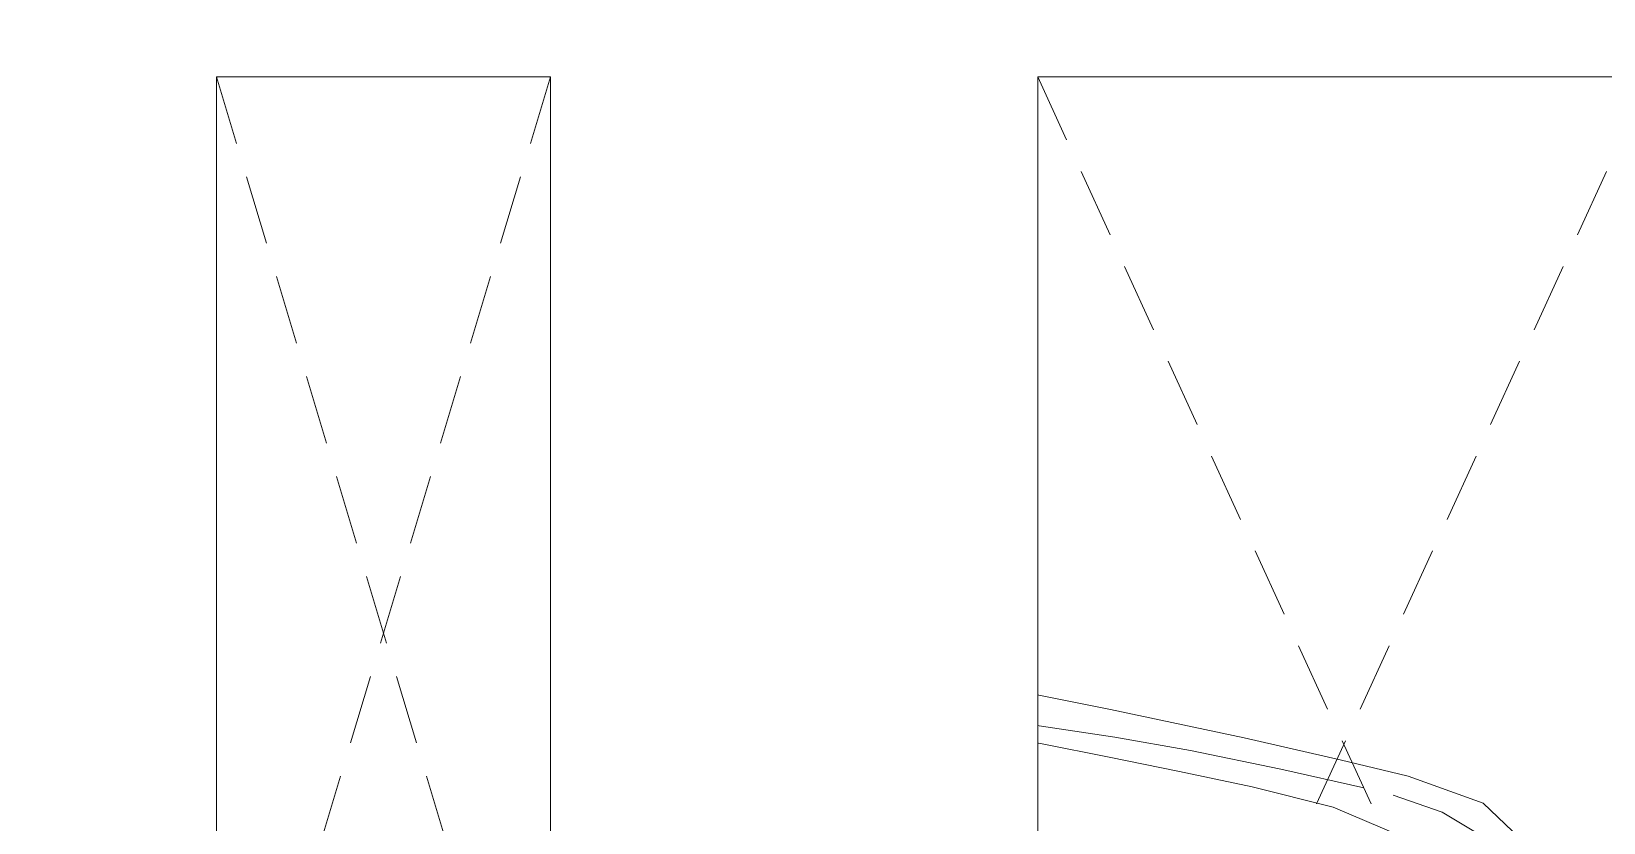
# Model space of a CAD drawing. Header units: millimetres. Extents: x -6181 to 191287, y -8583 to 23546.
# Drawn here: x 7483 to 10307, y 1060 to 2481 of the extents above; entities that cross this region are included whole.
import ezdxf

# ---------------------------------------------------------------- set-up
doc = ezdxf.new("R2010")
doc.units = ezdxf.units.MM
doc.header["$MEASUREMENT"] = 0
doc.linetypes.add('1735-DT-5BR-SEC_AA$0$DASHED', pattern=[0.75, 0.5, -0.25])
for name, color, linetype, lineweight in [('1735-DT-5BR-SEC_AA$0$06--LINE-0', 8, 'Continuous', 13), ('1735-DT-5BR-SEC_AA$0$W--ELV-1', 250, '1735-DT-5BR-SEC_AA$0$DASHED', 9), ('1735-DT-5BR-SEC_AA$0$Z--CAR', 251, 'Continuous', 9), ('1735-DT-5BR-SEC_AA$0$Z--WIPEOUT', 255, 'Continuous', 5), ('Z--CAR', 251, 'Continuous', 9), ('Z--WIPEOUT', 255, 'Continuous', 5)]:
    doc.layers.add(name, color=color, linetype=linetype, lineweight=lineweight)

# ---------------------------------------------------------------- blocks, each defined once
blk = doc.blocks.new('A$C0A892E0C')
blk.add_wipeout([(-53.075, 0.002), (-59.387, 0.002), (-61.518, 1.586), (-62.937, 3.816), (-63.235, 4.965), (-64.672, 5.612), (-67.98, 5.555), (-69.037, 5.715), (-72.39, 8.03), (-72.793, 8.631), (-73.007, 9.673), (-72.434, 10.78), (-72.357, 12.492), (-71.738, 13.364), (-71.442, 14.504), (-70.978, 15.686), (-70.725, 17.205), (-70.345, 18.175), (-68.932, 19.524), (-65.439, 20.652), (-56.997, 22.525), (-52.586, 23.364), (-50.435, 23.638), (-47.938, 23.95), (-47.843, 24.381), (-47.816, 24.907), (-47.768, 25.09), (-47.683, 25.102), (-47.298, 24.799), (-47.193, 24.896), (-46.991, 24.956), (-46.649, 24.967), (-41.09, 28.539), (-36.335, 31.507), (-34.389, 32.482), (-29.685, 33.635), (-25.443, 34.43), (-12.849, 35.128), (-6.207, 35.16), (0.656, 34.96), (3.027, 34.842), (6.201, 33.998), (9.295, 33.214), (10.17, 32.869), (10.788, 32.303), (13.069, 29.102), (15.396, 24.277), (16.711, 21.226), (16.928, 19.589), (17.284, 12.261), (17.924, 10.985), (18.511, 10.333), (18.564, 10.1), (17.613, 7.545), (16.084, 6.401), (11.204, 5.352), (9.902, 5.23), (6.727, 3.885), (6.727, 3.885), (5.34, 1.634), (3.153, 0), (-3.153, 0), (-5.287, 1.586), (-6.706, 3.816), (-8.422, 4.492), (-10.39, 4.437), (-13.604, 4.527), (-14.762, 4.656), (-16.892, 5.319), (-43.877, 5.073), (-48.988, 5.223), (-49.504, 3.885), (-50.891, 1.634)]).dxf.layer = 'Z--WIPEOUT'
at = {"flags": 128}
for points in [[(-22.741, 34.676), (-19.878, 34.855)], [(-27.89, 34.043), (-26.696, 34.292)], [(-26.696, 34.292), (-25.061, 34.484)], [(-25.249, 34.287), (-25.443, 34.43)], [(-25.443, 34.43), (-25.219, 34.429)], [(-25.217, 34.087), (-25.249, 34.287)], [(-25.219, 34.429), (-25.109, 34.455)], [(-25.109, 34.455), (-25.08, 34.472)], [(-25.08, 34.472), (-25.08, 34.193)], [(-25.061, 34.484), (-22.741, 34.676)], [(-24.351, 34.237), (-21.035, 34.406)], [(-28.847, 33.697), (-27.89, 34.043)], [(-26.997, 33.319), (-26.496, 33.775)], [(-26.496, 33.775), (-25.993, 34.039)], [(-25.845, 33.872), (-25.996, 33.684)], [(-25.993, 34.039), (-25.269, 34.174)], [(-25.307, 33.992), (-25.845, 33.872)], [(-25.269, 34.174), (-25.307, 33.992)], [(-25.232, 33.986), (-25.217, 34.087)], [(-25.067, 33.99), (-25.232, 33.986)], [(-25.08, 34.193), (-24.869, 34.209)], [(-24.727, 34.002), (-25.067, 33.99)], [(-24.869, 34.209), (-24.633, 34.223)], [(-24.34, 34.019), (-24.727, 34.002)], [(-24.633, 34.223), (-24.351, 34.237)], [(-21.028, 34.187), (-24.34, 34.019)], [(-33.284, 32.856), (-31.754, 33.259)], [(-31.754, 33.259), (-29.685, 33.635)], [(-30.063, 32.851), (-29.584, 33.282)], [(-29.584, 33.282), (-28.847, 33.697)], [(-27.552, 33.157), (-24.675, 33.449)], [(-26.1, 33.428), (-26.997, 33.319)], [(-25.996, 33.684), (-26.1, 33.428)], [(-24.675, 33.449), (-21.478, 33.654)], [(-34.389, 32.482), (-33.284, 32.856)], [(-31.938, 32.333), (-29.698, 32.836)], [(-29.698, 32.836), (-27.552, 33.157)], [(-35.536, 31.95), (-34.389, 32.482)], [(-34.376, 32.467), (-33.947, 32.291)], [(-34.009, 31.427), (-31.938, 32.333)], [(-33.947, 32.291), (-33.585, 32.16)], [(-25.34, 32.198), (-23.065, 32.315)], [(-23.933, 21.99), (-21.756, 32.369)], [(-23.065, 32.315), (-20.977, 32.398)], [(-37.134, 31.064), (-35.536, 31.95)], [(-33.585, 32.16), (-33.131, 32.031)], [(-31.498, 31.382), (-29.293, 31.849)], [(-29.293, 31.849), (-27.215, 32.049)], [(-27.215, 32.049), (-25.34, 32.198)], [(-25.854, 31.721), (-25.096, 31.773)], [(-25.096, 31.773), (-24.44, 31.821)], [(-24.44, 31.821), (-23.887, 31.858)], [(-23.887, 31.858), (-23.416, 31.864)], [(-23.416, 31.864), (-23.03, 31.829)], [(-23.03, 31.829), (-23.051, 31.706)], [(-22.654, 31.629), (-23.041, 31.767)], [(-34.494, 31.137), (-34.009, 31.427)], [(-34.115, 30.15), (-31.498, 31.382)], [(-31.196, 30.959), (-29.177, 31.365)], [(-27.65, 31.31), (-29.216, 31.054)], [(-29.177, 31.365), (-27.423, 31.588)], [(-27.001, 31.396), (-27.65, 31.31)], [(-27.423, 31.588), (-26.673, 31.656)], [(-26.088, 31.482), (-27.001, 31.396)], [(-26.673, 31.656), (-25.854, 31.721)], [(-25.155, 31.573), (-26.088, 31.482)], [(-24.405, 31.642), (-25.155, 31.573)], [(-23.863, 31.693), (-24.405, 31.642)], [(-23.415, 31.726), (-23.863, 31.693)], [(-23.051, 31.706), (-23.415, 31.726)], [(-22.454, 31.361), (-22.654, 31.629)], [(-22.445, 30.938), (-22.454, 31.361)], [(-38.863, 29.992), (-37.134, 31.064)], [(-35.71, 30.379), (-34.494, 31.137)], [(-32.234, 30.581), (-31.196, 30.959)], [(-29.216, 31.054), (-31.128, 30.631)], [(-24.219, 22.269), (-22.445, 30.938)], [(-37.301, 29.317), (-35.71, 30.379)], [(-33.393, 29.995), (-32.234, 30.581)], [(-32.117, 30.29), (-33.205, 29.767)], [(-31.128, 30.631), (-32.117, 30.29)], [(-41.09, 28.539), (-38.863, 29.992)], [(-35.007, 29.581), (-34.115, 30.15)], [(-34.618, 29.253), (-33.393, 29.995)], [(-33.205, 29.767), (-34.394, 29.06)], [(-39.009, 28.152), (-37.301, 29.317)], [(-36.219, 28.772), (-35.007, 29.581)], [(-35.91, 28.381), (-34.618, 29.253)], [(-37.955, 27.555), (-36.219, 28.772)], [(-34.394, 29.06), (-35.745, 28.12)], [(-43.704, 26.848), (-41.09, 28.539)], [(-37.308, 27.384), (-35.91, 28.381)], [(-42.381, 25.836), (-39.009, 28.152)], [(-35.745, 28.12), (-37.255, 26.999)], [(-38.905, 26.869), (-37.955, 27.555)], [(-38.815, 26.286), (-37.308, 27.384)], [(-46.874, 24.79), (-43.704, 26.848)], [(-39.263, 26.753), (-39.94, 26.232)], [(-39.128, 26.851), (-39.263, 26.753)], [(-39.026, 26.891), (-39.128, 26.851)], [(-38.905, 26.869), (-39.026, 26.891)], [(-38.905, 26.869), (-38.819, 26.812)], [(-37.255, 26.999), (-38.821, 25.835)], [(-38.819, 26.812), (-38.752, 26.76)], [(-38.752, 26.76), (-38.736, 26.669)], [(-39.94, 26.232), (-41.02, 25.396)], [(-38.778, 26.236), (-38.85, 26.01)], [(-38.821, 25.835), (-38.815, 26.286)], [(-38.744, 26.39), (-38.778, 26.236)], [(-38.742, 26.535), (-38.744, 26.39)], [(-38.736, 26.669), (-38.742, 26.535)], [(-44.792, 24.136), (-42.381, 25.836)], [(-38.917, 25.755), (-38.947, 25.635)], [(-38.85, 26.01), (-38.917, 25.755)], [(-36.592, 25.702), (-36.736, 25.678)], [(-36.43, 25.644), (-36.592, 25.702)], [(-41.02, 25.396), (-41.585, 24.959)], [(-40.927, 24.731), (-40.53, 25.297)], [(-40.53, 25.297), (-40.057, 25.549)], [(-40.057, 25.549), (-39.701, 25.636)], [(-39.701, 25.636), (-39.411, 25.635)], [(-39.559, 25.614), (-39.12, 25.515)], [(-39.411, 25.635), (-39.102, 25.595)], [(-39.12, 25.515), (-38.724, 25.276)], [(-39.102, 25.595), (-38.774, 25.513)], [(-38.774, 25.513), (-38.504, 25.381)], [(-38.724, 25.276), (-38.483, 24.854)], [(-38.504, 25.381), (-38.22, 24.953)], [(-36.855, 25.611), (-36.927, 25.481)], [(-36.927, 25.481), (-36.905, 25.267)], [(-36.905, 25.267), (-35.511, 22.221)], [(-36.736, 25.678), (-36.855, 25.611)], [(-36.272, 25.435), (-36.43, 25.644)], [(-34.824, 22.268), (-36.272, 25.435)], [(-47.82, 24.838), (-47.812, 24.977)], [(-47.815, 24.714), (-47.82, 24.838)], [(-47.818, 24.607), (-47.815, 24.714)], [(-47.812, 24.977), (-47.768, 25.09)], [(-47.768, 25.09), (-47.683, 25.102)], [(-47.683, 25.102), (-47.522, 24.985)], [(-47.577, 24.701), (-47.598, 24.92)], [(-47.5, 24.235), (-47.577, 24.701)], [(-47.522, 24.985), (-47.335, 24.836)], [(-47.34, 24.709), (-47.369, 24.602)], [(-47.335, 24.836), (-47.245, 24.761)], [(-47.193, 24.896), (-47.298, 24.799)], [(-46.991, 24.956), (-47.193, 24.896)], [(-47.12, 24.607), (-47.092, 24.722)], [(-47.092, 24.722), (-47.064, 24.823)], [(-47.064, 24.823), (-46.979, 24.901)], [(-46.67, 24.975), (-46.991, 24.956)], [(-46.979, 24.901), (-46.649, 24.967)], [(-46.649, 24.967), (-46.67, 24.975)], [(-41.585, 24.959), (-42.294, 24.312)], [(-41.089, 23.879), (-40.927, 24.731)], [(-38.483, 24.854), (-38.352, 24.282)], [(-38.22, 24.953), (-37.994, 24.29)], [(-47.88, 24.11), (-47.873, 24.216)], [(-47.873, 24.216), (-47.854, 24.319)], [(-47.854, 24.319), (-47.831, 24.443)], [(-47.831, 24.443), (-47.82, 24.532)], [(-47.82, 24.532), (-47.818, 24.607)], [(-47.809, 24.553), (-47.769, 24.568)], [(-47.769, 24.568), (-47.697, 24.579)], [(-47.697, 24.579), (-47.635, 24.566)], [(-47.509, 24.376), (-47.462, 24.407)], [(-47.408, 23.749), (-47.5, 24.235)], [(-47.462, 24.407), (-47.415, 24.437)], [(-47.415, 24.437), (-47.368, 24.467)], [(-47.369, 24.602), (-47.368, 24.494)], [(-47.368, 24.494), (-47.324, 24.374)], [(-47.324, 24.374), (-47.156, 24.21)], [(-47.156, 24.21), (-46.925, 24.067)], [(-47.089, 24.485), (-47.12, 24.607)], [(-47.018, 24.342), (-47.089, 24.485)], [(-46.919, 24.197), (-47.018, 24.342)], [(-46.815, 24.09), (-46.919, 24.197)], [(-42.294, 24.312), (-43.251, 23.44)], [(-42.294, 24.312), (-42.585, 24.053)], [(-38.352, 24.282), (-38.255, 23.696)], [(-37.994, 24.29), (-37.913, 23.693)], [(-36.464, 24.208), (-36.598, 24.563)], [(-36.418, 23.895), (-36.464, 24.208)], [(-50.435, 23.638), (-49.126, 23.759)], [(-49.126, 23.759), (-48.25, 23.853)], [(-48.25, 23.853), (-47.931, 23.891)], [(-47.983, 23.749), (-47.905, 23.95)], [(-47.963, 23.786), (-47.979, 23.734)], [(-47.979, 23.734), (-47.932, 23.706)], [(-47.874, 23.544), (-47.979, 23.734)], [(-47.891, 23.848), (-47.963, 23.786)], [(-47.932, 23.706), (-47.837, 23.71)], [(-47.905, 23.95), (-47.88, 24.11)], [(-47.777, 23.905), (-47.891, 23.848)], [(-47.837, 23.71), (-47.715, 23.745)], [(-47.655, 23.94), (-47.777, 23.905)], [(-47.715, 23.745), (-47.601, 23.803)], [(-47.56, 23.945), (-47.655, 23.94)], [(-47.601, 23.803), (-47.529, 23.864)], [(-47.513, 23.917), (-47.56, 23.945)], [(-47.529, 23.864), (-47.513, 23.917)], [(-47.407, 23.727), (-47.513, 23.917)], [(-47.423, 23.674), (-47.407, 23.727)], [(-47.41, 23.732), (-47.411, 23.734)], [(-47.408, 23.729), (-47.41, 23.732)], [(-47.407, 23.727), (-47.408, 23.729)], [(-47.345, 23.735), (-46.836, 23.632)], [(-46.925, 24.067), (-46.786, 23.994)], [(-46.744, 24.036), (-46.815, 24.09)], [(-46.786, 23.994), (-46.744, 24.036)], [(-45.627, 23.652), (-45.083, 23.967)], [(-45.519, 22.036), (-44.792, 24.136)], [(-45.083, 23.967), (-44.792, 24.136)], [(-42.585, 24.053), (-43.097, 23.389)], [(-41.12, 22.934), (-41.089, 23.879)], [(-38.255, 23.696), (-38.251, 23.208)], [(-37.913, 23.693), (-37.907, 23.221)], [(-36.516, 23.515), (-36.418, 23.895)], [(-54.055, 23.113), (-52.586, 23.364)], [(-52.586, 23.364), (-51.254, 23.56)], [(-51.254, 23.56), (-50.533, 23.59)], [(-50.533, 23.59), (-49.718, 23.384)], [(-49.718, 23.384), (-48.088, 23.212)], [(-48.088, 23.212), (-46.417, 23.324)], [(-47.874, 23.544), (-47.826, 23.516)], [(-47.826, 23.516), (-47.731, 23.52)], [(-47.731, 23.52), (-47.609, 23.556)], [(-47.609, 23.556), (-47.496, 23.613)], [(-47.496, 23.613), (-47.423, 23.674)], [(-47.261, 22.976), (-46.536, 23.248)], [(-46.836, 23.632), (-46.293, 23.585)], [(-46.536, 23.248), (-46.093, 23.421)], [(-46.293, 23.585), (-45.741, 23.609)], [(-46.093, 23.421), (-45.931, 23.482)], [(-45.931, 23.482), (-45.627, 23.652)], [(-43.251, 23.44), (-43.492, 23.113)], [(-43.097, 23.389), (-43.294, 22.491)], [(-42.167, 23.282), (-42.662, 22.986)], [(-41.141, 23.588), (-42.167, 23.282)], [(-41.556, 23.198), (-41.74, 22.916)], [(-41.099, 23.503), (-41.556, 23.198)], [(-38.421, 22.811), (-38.313, 23.214)], [(-38.313, 23.214), (-38.19, 23.2)], [(-38.19, 23.2), (-38.258, 22.77)], [(-37.907, 23.221), (-37.961, 22.781)], [(-37.009, 23.025), (-36.629, 23.186)], [(-37.005, 23.026), (-36.693, 23.235)], [(-36.693, 23.235), (-36.516, 23.515)], [(-36.629, 23.186), (-36.365, 23.287)], [(-36.365, 23.287), (-36.267, 23.321)], [(-56.997, 22.525), (-54.055, 23.113)], [(-54.061, 22.105), (-50.377, 22.715)], [(-50.377, 22.715), (-48.316, 23.155)], [(-48.696, 22.597), (-47.261, 22.976)], [(-43.492, 23.113), (-43.714, 22.551)], [(-42.662, 22.986), (-42.745, 22.427)], [(-41.74, 22.916), (-41.774, 22.596)], [(-38.637, 22.525), (-38.421, 22.811)], [(-38.258, 22.77), (-38.4, 22.448)], [(-37.961, 22.781), (-38.251, 22.448)], [(-37.539, 22.828), (-37.005, 23.026)], [(-61.27, 21.619), (-56.997, 22.525)], [(-51.017, 22.124), (-48.696, 22.597)], [(-43.714, 22.551), (-43.8, 21.815)], [(-43.294, 22.491), (-43.007, 21.889)], [(-42.745, 22.427), (-42.589, 22.068)], [(-41.774, 22.596), (-41.763, 22.322)], [(-41.763, 22.322), (-41.743, 22.188)], [(-41.743, 22.188), (-41.732, 22.153)], [(-39.749, 21.636), (-24.219, 22.269)], [(-39.717, 22), (-39.033, 22.234)], [(-39.033, 22.234), (-38.637, 22.525)], [(-38.583, 22.279), (-38.787, 22.181)], [(-38.4, 22.448), (-38.763, 22.13)], [(-38.401, 22.369), (-38.583, 22.279)], [(-38.251, 22.448), (-38.401, 22.369)], [(-35.511, 22.221), (-34.824, 22.268)], [(-57.136, 21.636), (-54.061, 22.105)], [(-53.844, 21.604), (-51.017, 22.124)], [(-45.773, 18.517), (-45.519, 22.036)], [(-43.8, 21.815), (-43.498, 20.999)], [(-43.007, 21.889), (-42.368, 21.469)], [(-42.589, 22.068), (-42.297, 21.647)], [(-42.492, 21.921), (-42.375, 22.023)], [(-42.375, 22.023), (-42.145, 22.121)], [(-42.145, 22.121), (-41.732, 22.153)], [(-41.622, 21.448), (-40.807, 21.672)], [(-40.807, 21.672), (-39.717, 22)], [(-39.547, 21.757), (-39.824, 21.627)], [(-39.317, 21.864), (-39.547, 21.757)], [(-39.062, 21.982), (-39.317, 21.864)], [(-38.8, 22.106), (-39.062, 21.982)], [(-38.763, 22.13), (-38.8, 22.106)], [(-35.312, 21.522), (-29.605, 21.747)], [(-29.605, 21.747), (-24.712, 21.956)], [(-24.712, 21.956), (-22.636, 22.048)], [(-23.281, 14.232), (-22.392, 21.738)], [(-64.353, 20.919), (-61.27, 21.619)], [(-62.448, 20.618), (-59.553, 21.212)], [(-59.553, 21.212), (-57.136, 21.636)], [(-56.952, 21.003), (-54.802, 21.422)], [(-54.802, 21.422), (-53.844, 21.604)], [(-42.368, 21.469), (-41.416, 21.288)], [(-42.297, 21.647), (-41.817, 21.33)], [(-40.823, 21.298), (-41.622, 21.448)], [(-41.416, 21.288), (-40.518, 21.294)], [(-40.373, 21.42), (-40.823, 21.298)], [(-40.518, 21.294), (-40, 21.349)], [(-40.046, 21.53), (-40.373, 21.42)], [(-39.902, 21.588), (-40.046, 21.53)], [(-40, 21.349), (-39.833, 21.383)], [(-39.824, 21.627), (-39.902, 21.588)], [(-39.833, 21.383), (-35.312, 21.522)], [(-66.525, 20.386), (-64.353, 20.919)], [(-59.204, 20.539), (-56.952, 21.003)], [(-43.498, 20.999), (-42.689, 20.318)], [(-26.686, 20.574), (-26.358, 20.756)], [(-26.358, 20.756), (-25.786, 20.807)], [(-25.786, 20.807), (-25.145, 20.831)], [(-25.145, 20.831), (-24.689, 20.74)], [(-24.689, 20.74), (-24.516, 20.296)], [(-24.437, 20.705), (-22.734, 20.763)], [(-68.932, 19.524), (-66.525, 20.386)], [(-65.113, 20.018), (-62.448, 20.618)], [(-61.536, 20.051), (-59.204, 20.539)], [(-42.689, 20.318), (-41.458, 20.022)], [(-39.106, 20.073), (-35.655, 20.2)], [(-35.655, 20.2), (-33.048, 20.308)], [(-33.048, 20.308), (-26.772, 20.507)], [(-27.173, 20.148), (-26.426, 20.161)], [(-26.79, 20.22), (-26.686, 20.574)], [(-26.426, 20.161), (-25.477, 20.188)], [(-25.477, 20.188), (-25.008, 20.213)], [(-25.008, 20.213), (-24.668, 20.233)], [(-24.668, 20.233), (-24.037, 20.251)], [(-24.037, 20.251), (-23.696, 20.258)], [(-23.696, 20.258), (-23.58, 20.274)], [(-23.58, 20.274), (-23.363, 20.23)], [(-23.363, 20.23), (-23.246, 19.992)], [(-67.615, 19.237), (-66.05, 19.782)], [(-64.131, 19.395), (-61.536, 20.051)], [(-41.458, 20.022), (-39.106, 20.073)], [(-32.308, 19.639), (-28.293, 19.706)], [(-27.869, 19.811), (-27.708, 20.057)], [(-27.717, 19.593), (-27.869, 19.811)], [(-27.708, 20.057), (-27.363, 20.14)], [(-27.363, 20.14), (-27.173, 20.148)], [(-23.261, 19.717), (-23.42, 19.605)], [(-23.246, 19.992), (-23.261, 19.717)], [(-70.345, 18.175), (-68.932, 19.524)], [(-68.687, 18.6), (-67.615, 19.237)], [(-66.209, 18.513), (-64.131, 19.395)], [(-45.347, 19.132), (-32.308, 19.639)], [(-27.435, 19.547), (-27.717, 19.593)], [(-27.283, 19.557), (-27.435, 19.547)], [(-26.555, 19.571), (-27.283, 19.557)], [(-26.885, 19.557), (-26.815, 19.192)], [(-26.815, 19.192), (-26.617, 19.001)], [(-25.073, 19.593), (-26.555, 19.571)], [(-23.89, 19.594), (-25.073, 19.593)], [(-24.877, 19.033), (-24.638, 19.238)], [(-24.638, 19.238), (-24.478, 19.594)], [(-23.42, 19.605), (-23.89, 19.594)], [(-48.805, 19.02), (-47.822, 19.057)], [(-47.822, 19.057), (-46.929, 19.086)], [(-46.929, 19.086), (-46.14, 19.105)], [(-26.617, 19.001), (-26.286, 18.946)], [(-26.286, 18.946), (-25.776, 18.951)], [(-25.776, 18.951), (-25.245, 18.961)], [(-25.245, 18.961), (-24.999, 18.967)], [(-24.999, 18.967), (-24.877, 19.033)]]:
    blk.add_lwpolyline(points, dxfattribs=at)
blk = doc.blocks.new('1735-DT-5BR-SEC_AA$0$A$C0A892E0C')
blk.add_wipeout([(-53.075, 0.002), (-59.387, 0.002), (-61.518, 1.586), (-62.937, 3.816), (-63.235, 4.965), (-64.672, 5.612), (-67.98, 5.555), (-69.037, 5.715), (-72.39, 8.03), (-72.793, 8.631), (-73.007, 9.673), (-72.434, 10.78), (-72.357, 12.492), (-71.738, 13.364), (-71.442, 14.504), (-70.978, 15.686), (-70.725, 17.205), (-70.345, 18.175), (-68.932, 19.524), (-65.439, 20.652), (-56.997, 22.525), (-52.586, 23.364), (-50.435, 23.638), (-47.938, 23.95), (-47.843, 24.381), (-47.816, 24.907), (-47.768, 25.09), (-47.683, 25.102), (-47.298, 24.799), (-47.193, 24.896), (-46.991, 24.956), (-46.649, 24.967), (-41.09, 28.539), (-36.335, 31.507), (-34.389, 32.482), (-29.685, 33.635), (-25.443, 34.43), (-12.849, 35.128), (-6.207, 35.16), (0.656, 34.96), (3.027, 34.842), (6.201, 33.998), (9.295, 33.214), (10.17, 32.869), (10.788, 32.303), (13.069, 29.102), (15.396, 24.277), (16.711, 21.226), (16.928, 19.589), (17.284, 12.261), (17.924, 10.985), (18.511, 10.333), (18.564, 10.1), (17.613, 7.545), (16.084, 6.401), (11.204, 5.352), (9.902, 5.23), (6.727, 3.885), (6.727, 3.885), (5.34, 1.634), (3.153, 0), (-3.153, 0), (-5.287, 1.586), (-6.706, 3.816), (-8.422, 4.492), (-10.39, 4.437), (-13.604, 4.527), (-14.762, 4.656), (-16.892, 5.319), (-43.877, 5.073), (-48.988, 5.223), (-49.504, 3.885), (-50.891, 1.634)]).dxf.layer = '1735-DT-5BR-SEC_AA$0$Z--WIPEOUT'
at = {"flags": 128}
for points in [[(-22.741, 34.676), (-19.878, 34.855)], [(-27.89, 34.043), (-26.696, 34.292)], [(-26.696, 34.292), (-25.061, 34.484)], [(-25.249, 34.287), (-25.443, 34.43)], [(-25.443, 34.43), (-25.219, 34.429)], [(-25.217, 34.087), (-25.249, 34.287)], [(-25.219, 34.429), (-25.109, 34.455)], [(-25.109, 34.455), (-25.08, 34.472)], [(-25.08, 34.472), (-25.08, 34.193)], [(-25.061, 34.484), (-22.741, 34.676)], [(-24.351, 34.237), (-21.035, 34.406)], [(-28.847, 33.697), (-27.89, 34.043)], [(-26.997, 33.319), (-26.496, 33.775)], [(-26.496, 33.775), (-25.993, 34.039)], [(-25.845, 33.872), (-25.996, 33.684)], [(-25.993, 34.039), (-25.269, 34.174)], [(-25.307, 33.992), (-25.845, 33.872)], [(-25.269, 34.174), (-25.307, 33.992)], [(-25.232, 33.986), (-25.217, 34.087)], [(-25.067, 33.99), (-25.232, 33.986)], [(-25.08, 34.193), (-24.869, 34.209)], [(-24.727, 34.002), (-25.067, 33.99)], [(-24.869, 34.209), (-24.633, 34.223)], [(-24.34, 34.019), (-24.727, 34.002)], [(-24.633, 34.223), (-24.351, 34.237)], [(-21.028, 34.187), (-24.34, 34.019)], [(-33.284, 32.856), (-31.754, 33.259)], [(-31.754, 33.259), (-29.685, 33.635)], [(-30.063, 32.851), (-29.584, 33.282)], [(-29.584, 33.282), (-28.847, 33.697)], [(-27.552, 33.157), (-24.675, 33.449)], [(-26.1, 33.428), (-26.997, 33.319)], [(-25.996, 33.684), (-26.1, 33.428)], [(-24.675, 33.449), (-21.478, 33.654)], [(-34.389, 32.482), (-33.284, 32.856)], [(-31.938, 32.333), (-29.698, 32.836)], [(-29.698, 32.836), (-27.552, 33.157)], [(-35.536, 31.95), (-34.389, 32.482)], [(-34.376, 32.467), (-33.947, 32.291)], [(-34.009, 31.427), (-31.938, 32.333)], [(-33.947, 32.291), (-33.585, 32.16)], [(-25.34, 32.198), (-23.065, 32.315)], [(-23.933, 21.99), (-21.756, 32.369)], [(-23.065, 32.315), (-20.977, 32.398)], [(-37.134, 31.064), (-35.536, 31.95)], [(-33.585, 32.16), (-33.131, 32.031)], [(-31.498, 31.382), (-29.293, 31.849)], [(-29.293, 31.849), (-27.215, 32.049)], [(-27.215, 32.049), (-25.34, 32.198)], [(-25.854, 31.721), (-25.096, 31.773)], [(-25.096, 31.773), (-24.44, 31.821)], [(-24.44, 31.821), (-23.887, 31.858)], [(-23.887, 31.858), (-23.416, 31.864)], [(-23.416, 31.864), (-23.03, 31.829)], [(-23.03, 31.829), (-23.051, 31.706)], [(-22.654, 31.629), (-23.041, 31.767)], [(-34.494, 31.137), (-34.009, 31.427)], [(-34.115, 30.15), (-31.498, 31.382)], [(-31.196, 30.959), (-29.177, 31.365)], [(-27.65, 31.31), (-29.216, 31.054)], [(-29.177, 31.365), (-27.423, 31.588)], [(-27.001, 31.396), (-27.65, 31.31)], [(-27.423, 31.588), (-26.673, 31.656)], [(-26.088, 31.482), (-27.001, 31.396)], [(-26.673, 31.656), (-25.854, 31.721)], [(-25.155, 31.573), (-26.088, 31.482)], [(-24.405, 31.642), (-25.155, 31.573)], [(-23.863, 31.693), (-24.405, 31.642)], [(-23.415, 31.726), (-23.863, 31.693)], [(-23.051, 31.706), (-23.415, 31.726)], [(-22.454, 31.361), (-22.654, 31.629)], [(-22.445, 30.938), (-22.454, 31.361)], [(-38.863, 29.992), (-37.134, 31.064)], [(-35.71, 30.379), (-34.494, 31.137)], [(-32.234, 30.581), (-31.196, 30.959)], [(-29.216, 31.054), (-31.128, 30.631)], [(-24.219, 22.269), (-22.445, 30.938)], [(-37.301, 29.317), (-35.71, 30.379)], [(-33.393, 29.995), (-32.234, 30.581)], [(-32.117, 30.29), (-33.205, 29.767)], [(-31.128, 30.631), (-32.117, 30.29)], [(-41.09, 28.539), (-38.863, 29.992)], [(-35.007, 29.581), (-34.115, 30.15)], [(-34.618, 29.253), (-33.393, 29.995)], [(-33.205, 29.767), (-34.394, 29.06)], [(-39.009, 28.152), (-37.301, 29.317)], [(-36.219, 28.772), (-35.007, 29.581)], [(-35.91, 28.381), (-34.618, 29.253)], [(-37.955, 27.555), (-36.219, 28.772)], [(-34.394, 29.06), (-35.745, 28.12)], [(-43.704, 26.848), (-41.09, 28.539)], [(-37.308, 27.384), (-35.91, 28.381)], [(-42.381, 25.836), (-39.009, 28.152)], [(-35.745, 28.12), (-37.255, 26.999)], [(-38.905, 26.869), (-37.955, 27.555)], [(-38.815, 26.286), (-37.308, 27.384)], [(-46.874, 24.79), (-43.704, 26.848)], [(-39.263, 26.753), (-39.94, 26.232)], [(-39.128, 26.851), (-39.263, 26.753)], [(-39.026, 26.891), (-39.128, 26.851)], [(-38.905, 26.869), (-39.026, 26.891)], [(-38.905, 26.869), (-38.819, 26.812)], [(-37.255, 26.999), (-38.821, 25.835)], [(-38.819, 26.812), (-38.752, 26.76)], [(-38.752, 26.76), (-38.736, 26.669)], [(-39.94, 26.232), (-41.02, 25.396)], [(-38.778, 26.236), (-38.85, 26.01)], [(-38.821, 25.835), (-38.815, 26.286)], [(-38.744, 26.39), (-38.778, 26.236)], [(-38.742, 26.535), (-38.744, 26.39)], [(-38.736, 26.669), (-38.742, 26.535)], [(-44.792, 24.136), (-42.381, 25.836)], [(-38.917, 25.755), (-38.947, 25.635)], [(-38.85, 26.01), (-38.917, 25.755)], [(-36.592, 25.702), (-36.736, 25.678)], [(-36.43, 25.644), (-36.592, 25.702)], [(-41.02, 25.396), (-41.585, 24.959)], [(-40.927, 24.731), (-40.53, 25.297)], [(-40.53, 25.297), (-40.057, 25.549)], [(-40.057, 25.549), (-39.701, 25.636)], [(-39.701, 25.636), (-39.411, 25.635)], [(-39.559, 25.614), (-39.12, 25.515)], [(-39.411, 25.635), (-39.102, 25.595)], [(-39.12, 25.515), (-38.724, 25.276)], [(-39.102, 25.595), (-38.774, 25.513)], [(-38.774, 25.513), (-38.504, 25.381)], [(-38.724, 25.276), (-38.483, 24.854)], [(-38.504, 25.381), (-38.22, 24.953)], [(-36.855, 25.611), (-36.927, 25.481)], [(-36.927, 25.481), (-36.905, 25.267)], [(-36.905, 25.267), (-35.511, 22.221)], [(-36.736, 25.678), (-36.855, 25.611)], [(-36.272, 25.435), (-36.43, 25.644)], [(-34.824, 22.268), (-36.272, 25.435)], [(-47.82, 24.838), (-47.812, 24.977)], [(-47.815, 24.714), (-47.82, 24.838)], [(-47.818, 24.607), (-47.815, 24.714)], [(-47.812, 24.977), (-47.768, 25.09)], [(-47.768, 25.09), (-47.683, 25.102)], [(-47.683, 25.102), (-47.522, 24.985)], [(-47.577, 24.701), (-47.598, 24.92)], [(-47.5, 24.235), (-47.577, 24.701)], [(-47.522, 24.985), (-47.335, 24.836)], [(-47.34, 24.709), (-47.369, 24.602)], [(-47.335, 24.836), (-47.245, 24.761)], [(-47.193, 24.896), (-47.298, 24.799)], [(-46.991, 24.956), (-47.193, 24.896)], [(-47.12, 24.607), (-47.092, 24.722)], [(-47.092, 24.722), (-47.064, 24.823)], [(-47.064, 24.823), (-46.979, 24.901)], [(-46.67, 24.975), (-46.991, 24.956)], [(-46.979, 24.901), (-46.649, 24.967)], [(-46.649, 24.967), (-46.67, 24.975)], [(-41.585, 24.959), (-42.294, 24.312)], [(-41.089, 23.879), (-40.927, 24.731)], [(-38.483, 24.854), (-38.352, 24.282)], [(-38.22, 24.953), (-37.994, 24.29)], [(-47.88, 24.11), (-47.873, 24.216)], [(-47.873, 24.216), (-47.854, 24.319)], [(-47.854, 24.319), (-47.831, 24.443)], [(-47.831, 24.443), (-47.82, 24.532)], [(-47.82, 24.532), (-47.818, 24.607)], [(-47.809, 24.553), (-47.769, 24.568)], [(-47.769, 24.568), (-47.697, 24.579)], [(-47.697, 24.579), (-47.635, 24.566)], [(-47.509, 24.376), (-47.462, 24.407)], [(-47.408, 23.749), (-47.5, 24.235)], [(-47.462, 24.407), (-47.415, 24.437)], [(-47.415, 24.437), (-47.368, 24.467)], [(-47.369, 24.602), (-47.368, 24.494)], [(-47.368, 24.494), (-47.324, 24.374)], [(-47.324, 24.374), (-47.156, 24.21)], [(-47.156, 24.21), (-46.925, 24.067)], [(-47.089, 24.485), (-47.12, 24.607)], [(-47.018, 24.342), (-47.089, 24.485)], [(-46.919, 24.197), (-47.018, 24.342)], [(-46.815, 24.09), (-46.919, 24.197)], [(-42.294, 24.312), (-43.251, 23.44)], [(-42.294, 24.312), (-42.585, 24.053)], [(-38.352, 24.282), (-38.255, 23.696)], [(-37.994, 24.29), (-37.913, 23.693)], [(-36.464, 24.208), (-36.598, 24.563)], [(-36.418, 23.895), (-36.464, 24.208)], [(-50.435, 23.638), (-49.126, 23.759)], [(-49.126, 23.759), (-48.25, 23.853)], [(-48.25, 23.853), (-47.931, 23.891)], [(-47.983, 23.749), (-47.905, 23.95)], [(-47.963, 23.786), (-47.979, 23.734)], [(-47.979, 23.734), (-47.932, 23.706)], [(-47.874, 23.544), (-47.979, 23.734)], [(-47.891, 23.848), (-47.963, 23.786)], [(-47.932, 23.706), (-47.837, 23.71)], [(-47.905, 23.95), (-47.88, 24.11)], [(-47.777, 23.905), (-47.891, 23.848)], [(-47.837, 23.71), (-47.715, 23.745)], [(-47.655, 23.94), (-47.777, 23.905)], [(-47.715, 23.745), (-47.601, 23.803)], [(-47.56, 23.945), (-47.655, 23.94)], [(-47.601, 23.803), (-47.529, 23.864)], [(-47.513, 23.917), (-47.56, 23.945)], [(-47.529, 23.864), (-47.513, 23.917)], [(-47.407, 23.727), (-47.513, 23.917)], [(-47.423, 23.674), (-47.407, 23.727)], [(-47.41, 23.732), (-47.411, 23.734)], [(-47.408, 23.729), (-47.41, 23.732)], [(-47.407, 23.727), (-47.408, 23.729)], [(-47.345, 23.735), (-46.836, 23.632)], [(-46.925, 24.067), (-46.786, 23.994)], [(-46.744, 24.036), (-46.815, 24.09)], [(-46.786, 23.994), (-46.744, 24.036)], [(-45.627, 23.652), (-45.083, 23.967)], [(-45.519, 22.036), (-44.792, 24.136)], [(-45.083, 23.967), (-44.792, 24.136)], [(-42.585, 24.053), (-43.097, 23.389)], [(-41.12, 22.934), (-41.089, 23.879)], [(-38.255, 23.696), (-38.251, 23.208)], [(-37.913, 23.693), (-37.907, 23.221)], [(-36.516, 23.515), (-36.418, 23.895)], [(-54.055, 23.113), (-52.586, 23.364)], [(-52.586, 23.364), (-51.254, 23.56)], [(-51.254, 23.56), (-50.533, 23.59)], [(-50.533, 23.59), (-49.718, 23.384)], [(-49.718, 23.384), (-48.088, 23.212)], [(-48.088, 23.212), (-46.417, 23.324)], [(-47.874, 23.544), (-47.826, 23.516)], [(-47.826, 23.516), (-47.731, 23.52)], [(-47.731, 23.52), (-47.609, 23.556)], [(-47.609, 23.556), (-47.496, 23.613)], [(-47.496, 23.613), (-47.423, 23.674)], [(-47.261, 22.976), (-46.536, 23.248)], [(-46.836, 23.632), (-46.293, 23.585)], [(-46.536, 23.248), (-46.093, 23.421)], [(-46.293, 23.585), (-45.741, 23.609)], [(-46.093, 23.421), (-45.931, 23.482)], [(-45.931, 23.482), (-45.627, 23.652)], [(-43.251, 23.44), (-43.492, 23.113)], [(-43.097, 23.389), (-43.294, 22.491)], [(-42.167, 23.282), (-42.662, 22.986)], [(-41.141, 23.588), (-42.167, 23.282)], [(-41.556, 23.198), (-41.74, 22.916)], [(-41.099, 23.503), (-41.556, 23.198)], [(-38.421, 22.811), (-38.313, 23.214)], [(-38.313, 23.214), (-38.19, 23.2)], [(-38.19, 23.2), (-38.258, 22.77)], [(-37.907, 23.221), (-37.961, 22.781)], [(-37.009, 23.025), (-36.629, 23.186)], [(-37.005, 23.026), (-36.693, 23.235)], [(-36.693, 23.235), (-36.516, 23.515)], [(-36.629, 23.186), (-36.365, 23.287)], [(-36.365, 23.287), (-36.267, 23.321)], [(-56.997, 22.525), (-54.055, 23.113)], [(-54.061, 22.105), (-50.377, 22.715)], [(-50.377, 22.715), (-48.316, 23.155)], [(-48.696, 22.597), (-47.261, 22.976)], [(-43.492, 23.113), (-43.714, 22.551)], [(-42.662, 22.986), (-42.745, 22.427)], [(-41.74, 22.916), (-41.774, 22.596)], [(-38.637, 22.525), (-38.421, 22.811)], [(-38.258, 22.77), (-38.4, 22.448)], [(-37.961, 22.781), (-38.251, 22.448)], [(-37.539, 22.828), (-37.005, 23.026)], [(-61.27, 21.619), (-56.997, 22.525)], [(-51.017, 22.124), (-48.696, 22.597)], [(-43.714, 22.551), (-43.8, 21.815)], [(-43.294, 22.491), (-43.007, 21.889)], [(-42.745, 22.427), (-42.589, 22.068)], [(-41.774, 22.596), (-41.763, 22.322)], [(-41.763, 22.322), (-41.743, 22.188)], [(-41.743, 22.188), (-41.732, 22.153)], [(-39.749, 21.636), (-24.219, 22.269)], [(-39.717, 22), (-39.033, 22.234)], [(-39.033, 22.234), (-38.637, 22.525)], [(-38.583, 22.279), (-38.787, 22.181)], [(-38.4, 22.448), (-38.763, 22.13)], [(-38.401, 22.369), (-38.583, 22.279)], [(-38.251, 22.448), (-38.401, 22.369)], [(-35.511, 22.221), (-34.824, 22.268)], [(-57.136, 21.636), (-54.061, 22.105)], [(-53.844, 21.604), (-51.017, 22.124)], [(-45.773, 18.517), (-45.519, 22.036)], [(-43.8, 21.815), (-43.498, 20.999)], [(-43.007, 21.889), (-42.368, 21.469)], [(-42.589, 22.068), (-42.297, 21.647)], [(-42.492, 21.921), (-42.375, 22.023)], [(-42.375, 22.023), (-42.145, 22.121)], [(-42.145, 22.121), (-41.732, 22.153)], [(-41.622, 21.448), (-40.807, 21.672)], [(-40.807, 21.672), (-39.717, 22)], [(-39.547, 21.757), (-39.824, 21.627)], [(-39.317, 21.864), (-39.547, 21.757)], [(-39.062, 21.982), (-39.317, 21.864)], [(-38.8, 22.106), (-39.062, 21.982)], [(-38.763, 22.13), (-38.8, 22.106)], [(-35.312, 21.522), (-29.605, 21.747)], [(-29.605, 21.747), (-24.712, 21.956)], [(-24.712, 21.956), (-22.636, 22.048)], [(-23.281, 14.232), (-22.392, 21.738)], [(-64.353, 20.919), (-61.27, 21.619)], [(-62.448, 20.618), (-59.553, 21.212)], [(-59.553, 21.212), (-57.136, 21.636)], [(-56.952, 21.003), (-54.802, 21.422)], [(-54.802, 21.422), (-53.844, 21.604)], [(-42.368, 21.469), (-41.416, 21.288)], [(-42.297, 21.647), (-41.817, 21.33)], [(-40.823, 21.298), (-41.622, 21.448)], [(-41.416, 21.288), (-40.518, 21.294)], [(-40.373, 21.42), (-40.823, 21.298)], [(-40.518, 21.294), (-40, 21.349)], [(-40.046, 21.53), (-40.373, 21.42)], [(-39.902, 21.588), (-40.046, 21.53)], [(-40, 21.349), (-39.833, 21.383)], [(-39.824, 21.627), (-39.902, 21.588)], [(-39.833, 21.383), (-35.312, 21.522)], [(-66.525, 20.386), (-64.353, 20.919)], [(-59.204, 20.539), (-56.952, 21.003)], [(-43.498, 20.999), (-42.689, 20.318)], [(-26.686, 20.574), (-26.358, 20.756)], [(-26.358, 20.756), (-25.786, 20.807)], [(-25.786, 20.807), (-25.145, 20.831)], [(-25.145, 20.831), (-24.689, 20.74)], [(-24.689, 20.74), (-24.516, 20.296)], [(-24.437, 20.705), (-22.734, 20.763)], [(-68.932, 19.524), (-66.525, 20.386)], [(-65.113, 20.018), (-62.448, 20.618)], [(-61.536, 20.051), (-59.204, 20.539)], [(-42.689, 20.318), (-41.458, 20.022)], [(-39.106, 20.073), (-35.655, 20.2)], [(-35.655, 20.2), (-33.048, 20.308)], [(-33.048, 20.308), (-26.772, 20.507)], [(-27.173, 20.148), (-26.426, 20.161)], [(-26.79, 20.22), (-26.686, 20.574)], [(-26.426, 20.161), (-25.477, 20.188)], [(-25.477, 20.188), (-25.008, 20.213)], [(-25.008, 20.213), (-24.668, 20.233)], [(-24.668, 20.233), (-24.037, 20.251)], [(-24.037, 20.251), (-23.696, 20.258)], [(-23.696, 20.258), (-23.58, 20.274)], [(-23.58, 20.274), (-23.363, 20.23)], [(-23.363, 20.23), (-23.246, 19.992)], [(-67.615, 19.237), (-66.05, 19.782)], [(-64.131, 19.395), (-61.536, 20.051)], [(-41.458, 20.022), (-39.106, 20.073)], [(-32.308, 19.639), (-28.293, 19.706)], [(-27.869, 19.811), (-27.708, 20.057)], [(-27.717, 19.593), (-27.869, 19.811)], [(-27.708, 20.057), (-27.363, 20.14)], [(-27.363, 20.14), (-27.173, 20.148)], [(-23.261, 19.717), (-23.42, 19.605)], [(-23.246, 19.992), (-23.261, 19.717)], [(-70.345, 18.175), (-68.932, 19.524)], [(-68.687, 18.6), (-67.615, 19.237)], [(-66.209, 18.513), (-64.131, 19.395)], [(-45.347, 19.132), (-32.308, 19.639)], [(-27.435, 19.547), (-27.717, 19.593)], [(-27.283, 19.557), (-27.435, 19.547)], [(-26.555, 19.571), (-27.283, 19.557)], [(-26.885, 19.557), (-26.815, 19.192)], [(-26.815, 19.192), (-26.617, 19.001)], [(-25.073, 19.593), (-26.555, 19.571)], [(-23.89, 19.594), (-25.073, 19.593)], [(-24.877, 19.033), (-24.638, 19.238)], [(-24.638, 19.238), (-24.478, 19.594)], [(-23.42, 19.605), (-23.89, 19.594)], [(-48.805, 19.02), (-47.822, 19.057)], [(-47.822, 19.057), (-46.929, 19.086)], [(-46.929, 19.086), (-46.14, 19.105)], [(-26.617, 19.001), (-26.286, 18.946)], [(-26.286, 18.946), (-25.776, 18.951)], [(-25.776, 18.951), (-25.245, 18.961)], [(-25.245, 18.961), (-24.999, 18.967)], [(-24.999, 18.967), (-24.877, 19.033)]]:
    blk.add_lwpolyline(points, dxfattribs=at)
blk = doc.blocks.new('1735-DT-5BR-SEC_AA')
at = {"layer": '1735-DT-5BR-SEC_AA$0$Z--CAR', "xscale": -56.06262140077474, "yscale": 56.06262140077474, "zscale": 56.06262140077474}
blk.add_blockref('1735-DT-5BR-SEC_AA$0$A$C0A892E0C', (6225.9, -0.1), dxfattribs=at)
at = {"ltscale": 25}
blk.add_wipeout([(10990.2, 300), (10740.2, 300), (10740.2, 150), (10440.2, 150), (10440.2, 0), (10390.2, 0), (10390.2, 2400), (9290.2, 2400), (9290.2, 0), (4890.2, 0), (4890.2, 2400), (4590.2, 2400), (4590.2, 3400), (4640.2, 3400), (10940.2, 3400), (10990.2, 3400)], dxfattribs=at).dxf.layer = '1735-DT-5BR-SEC_AA$0$06--LINE-0'
at = {"layer": '1735-DT-5BR-SEC_AA$0$06--LINE-0', "ltscale": 25}
for points in [[(7815.2, 2400), (8415.2, 2400), (8415.2, 400), (7815.2, 400)], [(9290.2, 2400), (10390.2, 2400), (10390.2, 0), (9290.2, 0)]]:
    blk.add_lwpolyline(points, close=True, dxfattribs=at)
at = {"layer": '1735-DT-5BR-SEC_AA$0$W--ELV-1', "ltscale": 250}
for p, q in [((7815.2, 2400), (8415.2, 400)), ((8415.2, 2400), (7815.2, 400)), ((9290.2, 2400), (10390.2, 0, 0)), ((10390.2, 2400), (9290.2, 0))]:
    blk.add_line(p, q, dxfattribs=at)

msp = doc.modelspace()

# ---------------------------------------------------------------- block references
at = {"layer": 'Z--CAR', "xscale": -56.06262140077474, "yscale": 56.06262140077474, "zscale": 56.06262140077474}
msp.add_blockref('A$C0A892E0C', (6225.9, -0.1), dxfattribs=at)

# ---------------------------------------------------------------- next in the draw order: block references
msp.add_blockref('1735-DT-5BR-SEC_AA', (0, 0))

doc.saveas('drawing.dxf')
